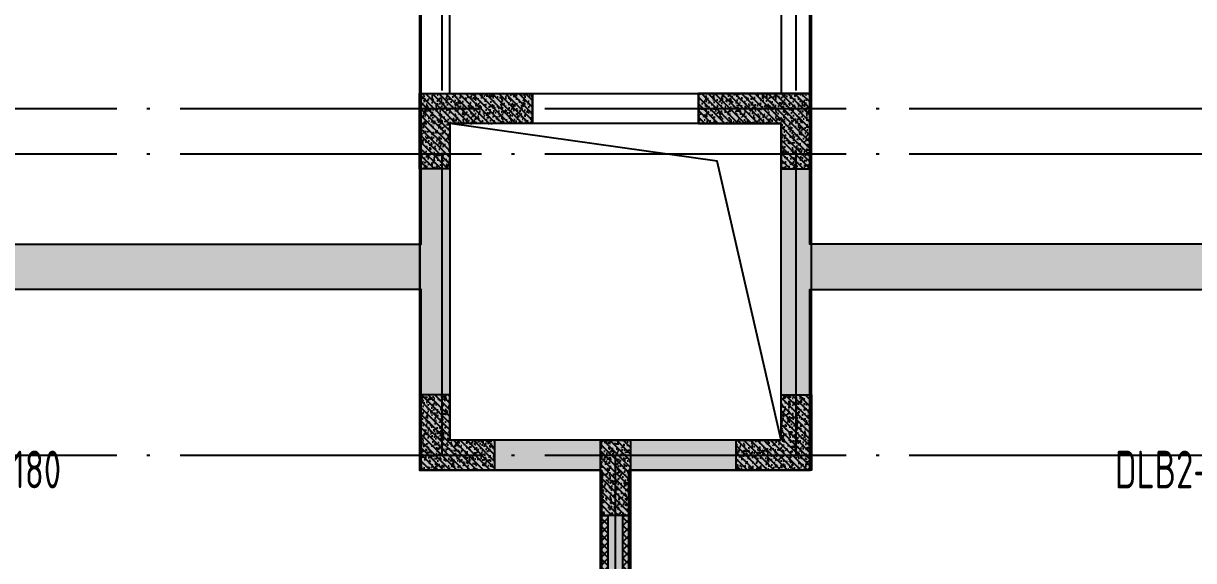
# Model space of a CAD drawing. Extents: x -3200779283 to -8106663, y 659664 to 1123462.
# Drawn here: x -8143280 to -8135513, y 845026 to 848589 of the extents above; entities that cross this region are included whole.
import ezdxf
from ezdxf.enums import TextEntityAlignment as Align
from ezdxf.xclip import XClip

# ---------------------------------------------------------------- set-up
doc = ezdxf.new("R2010")
doc.units = 0
doc.header["$LTSCALE"] = 1000
doc.header["$MEASUREMENT"] = 0
doc.header["$XCLIPFRAME"] = 0
for name, pattern in [('120-墙体$0$CENTER2', [1.125, 0.75, -0.125, 0.125, -0.125]), ('125-核心筒-标准层$0$CONTINOUS', [0]), ('3#-轴线$0$DOTE', [2.42, 2, -0.2, 0.02, -0.2])]:
    doc.linetypes.add(name, pattern=pattern)
for name, color, linetype in [('120-墙体$0$DUCT-排烟中心线', 5, '120-墙体$0$CENTER2'), ('120-墙体$0$DUCT-排烟管', 2, 'Continuous'), ('120-墙体$0$DUCT-送风中心线', 5, '120-墙体$0$CENTER2'), ('120-墙体$0$DUCT-送风管', 4, 'Continuous'), ('120-墙体$0$提结构条件', 7, 'Continuous'), ('120-墙体$0$暖-首层和标准层暖通套管_TZ$0$H-暖洞-剪力墙', 6, 'Continuous'), ('120-墙体$0$暖-首层和标准层暖通套管_TZ$0$H-暖洞-穿梁', 3, 'Continuous'), ('125-核心筒-标准层$0$S-SLAB-HOLE', 5, 'Continuous'), ('125-核心筒-标准层$0$S-WALL', 40, 'Continuous'), ('125-核心筒-标准层$0$S-WALL-BEAM', 120, 'Continuous'), ('125-核心筒-标准层$0$S-WALL-COLU', 252, '125-核心筒-标准层$0$CONTINOUS'), ('125-核心筒-标准层$0$S-WALL-COLU-HATC', 16, 'Continuous'), ('125-核心筒-标准层$0$S-WALL-HATC', 253, 'Continuous'), ('3#-轴线$0$A-ANNO-DOTE', 10, '3#-轴线$0$DOTE'), ('3#4#5#$0$S-ANNO-TEXT', 7, 'Continuous'), ('3#4#5#$0$S-PC-FQ-WYQ', 4, 'Continuous'), ('3#4#5#$0$S-PC-SLAB', 6, 'Continuous'), ('3#4#5#$0$S-WALL-HATC', 253, 'Continuous'), ('3#4#5#模板$0$S-SLAB-TEXT', 120, 'Continuous')]:
    doc.layers.add(name, color=color, linetype=linetype)
doc.styles.add('3#4#5#模板$0$TSSD_Rein', font='tssdeng.shx', dxfattribs={"width": 0.7, "bigfont": 'hztxt.shx'})

# ---------------------------------------------------------------- blocks, each defined once
blk = doc.blocks.new('3#4#5#模板$0$banhou-1')
at = {"layer": '3#4#5#模板$0$S-SLAB-TEXT', "style": '3#4#5#模板$0$TSSD_Rein', "width": 0.7}
for p in [(87473.5, 25093), (95425.4, 25093)]:
    blk.add_text('DLB2-180', height=250, dxfattribs=at).set_placement(p, align=Align.BOTTOM_LEFT)
blk = doc.blocks.new('3#4#5#$0$B-YNQ4')
at = {"layer": '3#4#5#$0$S-PC-FQ-WYQ'}
h = blk.add_hatch(dxfattribs=at)
h.set_pattern_fill('ANSI37', color=256, scale=12, angle=90)
h.set_pattern_definition([(135, (-999357.987, 834939.82), (-26.9407684, -26.9407684), []), (225, (-999357.987, 834939.82), (26.9407684, -26.9407684), [])])
h.paths.add_polyline_path([(-137555.3, 319088.3), (-137505.3, 319088.3), (-137505.6, 322288.4), (-137555.6, 322288.4)])
h = blk.add_hatch(dxfattribs=at)
h.set_pattern_fill('ANSI37', color=256, scale=12, angle=90)
h.set_pattern_definition([(135, (-999207.987, 834939.82), (-26.9407684, -26.9407684), []), (225, (-999207.987, 834939.82), (26.9407684, -26.9407684), [])])
h.paths.add_polyline_path([(-137405.3, 319088.3), (-137355.3, 319088.3), (-137355.6, 322288.4), (-137405.6, 322288.4)])
for points in [[(-137555.3, 319088.3), (-137505.3, 319088.3), (-137505.6, 322288.4), (-137555.6, 322288.4)], [(-137555.6, 322288.4), (-137355.6, 322288.4), (-137355.3, 319088.3), (-137555.3, 319088.3)], [(-137405.3, 319088.3), (-137355.3, 319088.3), (-137355.6, 322288.4), (-137405.6, 322288.4)]]:
    blk.add_lwpolyline(points, close=True, dxfattribs=at)
blk = doc.blocks.new('3#4#5#$0$A$C53EF3948')
at = {"layer": '3#4#5#$0$S-PC-FQ-WYQ', "xscale": -1}
blk.add_blockref('3#4#5#$0$B-YNQ4', (-106006.1, -329888.4), dxfattribs=at)
blk = doc.blocks.new('3#4#5#$0$ban3')
at = {"layer": '3#4#5#$0$S-WALL-HATC', "ltscale": 100}
h = blk.add_hatch(dxfattribs=at)
h.set_pattern_fill('AR-CONC', color=256, scale=25, angle=-270, style=0)
h.set_pattern_definition([(140, (-37341055835.12, -2020434459.28), (15.68803374565, 179.3150456502), [18.75, -206.25]), (85, (-37341055835.12, -2020434459.28), (-188.048033425, -34.68783340325), [15, -165]), (190.4514, (-37341055833.81, -2020434444.34), (-172.3598855152, 144.6273454285), [15.9350475, -175.285528]), (136.1842, (-37341055885.12, -2020434459.28), (41.3797535823, 266.8102621564), [28.125, -309.375]), (186.6356, (-37341055881.67, -2020434437.04), (-243.5294677251, 233.6656763872), [23.902572, -262.92825]), (81.1842, (-37341055885.12, -2020434459.28), (-243.5296502313, 233.6654862834), [22.5, -247.5]), (111, (-37341055872.62, -2020434434.28), (100.65472266633, 149.2267630296), [18.75, -206.25]), (56, (-37341055872.62, -2020434434.28), (-181.2875112617, 60.8288329804), [15, -165]), (161.4514, (-37341055864.23, -2020434421.84), (-80.6326241775, 210.0556571454), [15.9350475, -175.285528]), (127.5, (-37341055835.116, -2020434459.28), (-83.22346345783, 3.03996382932), [0, -163, 0, -167.5, 0, -165.625]), (97.5, (-37341055835.12, -2020434459.28), (-98.6029279706, 65.76738436054), [0, -95.5, 0, -159.25, 0, -63.125]), (57.5, (-37341055835.116, -2020434515.03), (5.6387179336, 133.4556090431), [0, -62.5, 0, -195, 0, -258.75]), (47.5, (-37341055835.12, -2020434540.03), (-25.02624558308, 145.7965423356), [0, -81.25, 0, -129.5, 0, -183.75])])
h.paths.add_polyline_path([(-214482, 407075), (-214482, 407375), (-220082, 407375), (-220082, 407075)])
at = {"layer": '3#4#5#$0$S-PC-SLAB'}
blk.add_lwpolyline([(-214472, 407375), (-220092, 407375), (-220092, 409775), (-214472, 409775)], close=True, dxfattribs=at)
blk.add_lwpolyline([(-214472, 407075), (-214472, 404775), (-221292, 404775), (-221292, 405875), (-220092, 405875), (-220092, 407075), (-214472, 407075)], dxfattribs=at)
at = {"layer": '3#4#5#$0$S-WALL-HATC', "ltscale": 100}
blk.add_lwpolyline([(-214482, 407075), (-214482, 407375), (-220082, 407375), (-220082, 407075)], close=True, dxfattribs=at)
blk = doc.blocks.new('3#4#5#$0$ban111')
at = {"layer": '3#4#5#$0$S-WALL-HATC', "ltscale": 100}
h = blk.add_hatch(dxfattribs=at)
h.set_pattern_fill('AR-CONC', color=256, scale=25, angle=-270, style=0)
h.set_pattern_definition([(140, (-37341047970.12, -2020434559.28), (15.68803374565, 179.3150456502), [18.75, -206.25]), (85, (-37341047970.12, -2020434559.28), (-188.048033425, -34.68783340325), [15, -165]), (190.4514, (-37341047968.81, -2020434544.34), (-172.3598855152, 144.6273454285), [15.9350475, -175.285528]), (136.1842, (-37341048020.12, -2020434559.28), (41.3797535823, 266.8102621564), [28.125, -309.375]), (186.6356, (-37341048016.67, -2020434537.05), (-243.5294677251, 233.6656763872), [23.902572, -262.92825]), (81.1842, (-37341048020.12, -2020434559.28), (-243.5296502313, 233.6654862834), [22.5, -247.5]), (111, (-37341048007.62, -2020434534.28), (100.65472266633, 149.2267630296), [18.75, -206.25]), (56, (-37341048007.62, -2020434534.28), (-181.2875112617, 60.8288329804), [15, -165]), (161.4514, (-37341047999.23, -2020434521.84), (-80.6326241775, 210.0556571454), [15.9350475, -175.285528]), (127.5, (-37341047970.12, -2020434559.28), (-83.22346345783, 3.03996382932), [0, -163, 0, -167.5, 0, -165.625]), (97.5, (-37341047970.12, -2020434559.28), (-98.6029279706, 65.76738436054), [0, -95.5, 0, -159.25, 0, -63.125]), (57.5, (-37341047970.12, -2020434615.03), (5.6387179336, 133.4556090431), [0, -62.5, 0, -195, 0, -258.75]), (47.5, (-37341047970.12, -2020434640.03), (-25.02624558308, 145.7965423356), [0, -81.25, 0, -129.5, 0, -183.75])])
h.paths.add_polyline_path([(-228282, 407075), (-228282, 407375), (-222682, 407375), (-222682, 407075)])
at = {"layer": '3#4#5#$0$S-PC-SLAB'}
blk.add_lwpolyline([(-228292, 407375), (-222672, 407375), (-222672, 409775), (-228292, 409775)], close=True, dxfattribs=at)
blk.add_lwpolyline([(-228292, 407075), (-228292, 404775), (-221472, 404775), (-221472, 405875), (-222672, 405875), (-222672, 407075), (-228292, 407075)], dxfattribs=at)
at = {"layer": '3#4#5#$0$S-WALL-HATC', "ltscale": 100}
blk.add_lwpolyline([(-228282, 407075), (-228282, 407375), (-222682, 407375), (-222682, 407075)], close=True, dxfattribs=at)
blk = doc.blocks.new('3#4#5#$0$5#')
at = {"layer": '3#4#5#$0$S-ANNO-TEXT', "xscale": -1}
for name, p in [('3#4#5#$0$ban3', (-43034.9, -247400.5)), ('3#4#5#$0$ban111', (-43035.7, -247400))]:
    blk.add_blockref(name, p, dxfattribs=at)
blk = doc.blocks.new('120-墙体$0$retert')
at = {"layer": '120-墙体$0$暖-首层和标准层暖通套管_TZ$0$H-暖洞-剪力墙'}
for p, q in [((55012.6, 61028.7), (54812.7, 61187.7)), ((54812.7, 61028.7), (55012.6, 61187.7))]:
    blk.add_line(p, q, dxfattribs=at)
blk.add_lwpolyline([(55012.6, 61028.7), (55012.6, 61187.7), (54812.7, 61187.7), (54812.7, 61028.7)], close=True, dxfattribs=at)
blk = doc.blocks.new('120-墙体$0$ewrewr')
at = {"layer": '120-墙体$0$暖-首层和标准层暖通套管_TZ$0$H-暖洞-穿梁', "color": 2}
for p, q in [((54898, 62306.1), (54818, 62106.1)), ((54898, 62106.1), (54818, 62306.1))]:
    blk.add_line(p, q, dxfattribs=at)
blk.add_lwpolyline([(54898, 62306.1), (54818, 62306.1), (54818, 62106.1), (54898, 62106.1)], close=True, dxfattribs=at)
blk = doc.blocks.new('120-墙体$0$tretyyt')
at = {"layer": '120-墙体$0$暖-首层和标准层暖通套管_TZ$0$H-暖洞-穿梁', "color": 5}
for p, q in [((52498, 59304.6), (52298, 59384.6)), ((52298, 59304.6), (52498, 59384.6))]:
    blk.add_line(p, q, dxfattribs=at)
blk.add_lwpolyline([(52498, 59304.6), (52498, 59384.6), (52298, 59384.6), (52298, 59304.6)], close=True, dxfattribs=at)
blk = doc.blocks.new('120-墙体$0$rtret')
at = {"layer": '120-墙体$0$暖-首层和标准层暖通套管_TZ$0$H-暖洞-穿梁', "color": 3}
for p, q in [((53777.5, 61921.5), (53618.5, 61721.5)), ((53777.5, 61721.5), (53618.5, 61921.5))]:
    blk.add_line(p, q, dxfattribs=at)
blk.add_lwpolyline([(53777.5, 61921.5), (53618.5, 61921.5), (53618.5, 61721.5), (53777.5, 61721.5)], close=True, dxfattribs=at)
blk = doc.blocks.new('120-墙体$0$A$Ca94620f4')
at = {"layer": '120-墙体$0$DUCT-排烟中心线'}
for p, q in [((-6299.8, -2950.7), (-6299.8, -3249.3)), ((-4600, -2950.7), (-4600, -3249.3)), ((-4400, -2950.7), (-4400, -3249.3)), ((-547.7, -2950.7), (-547.7, -3249.3)), ((-2257.9, -4100), (-2556.6, -4100)), ((-2257.9, -4300), (-2556.6, -4300))]:
    blk.add_line(p, q, dxfattribs=at)
at = {"layer": '120-墙体$0$DUCT-排烟管'}
for p, q in [((-6332.3, -2950.7), (-6332.3, -3249.3)), ((-6267.3, -2950.7), (-6332.3, -2950.7)), ((-6267.3, -3249.3), (-6267.3, -2950.7)), ((-4632.5, -2950.7), (-4632.5, -3249.3)), ((-4567.5, -2950.7), (-4632.5, -2950.7)), ((-4567.5, -3249.3), (-4567.5, -2950.7)), ((-4432.5, -2950.7), (-4432.5, -3249.3)), ((-4367.5, -2950.7), (-4432.5, -2950.7)), ((-4367.5, -3249.3), (-4367.5, -2950.7)), ((-580.2, -2950.7), (-580.2, -3249.3)), ((-515.2, -2950.7), (-580.2, -2950.7)), ((-515.2, -3249.3), (-515.2, -2950.7)), ((-6332.3, -3249.3), (-6267.3, -3249.3)), ((-4632.5, -3249.3), (-4567.5, -3249.3)), ((-4432.5, -3249.3), (-4367.5, -3249.3)), ((-580.2, -3249.3), (-515.2, -3249.3)), ((-2257.9, -4067.5), (-2556.6, -4067.5)), ((-2556.6, -4067.5), (-2556.6, -4132.5)), ((-2257.9, -4132.5), (-2257.9, -4067.5)), ((-2556.6, -4132.5), (-2257.9, -4132.5)), ((-2257.9, -4267.5), (-2556.6, -4267.5)), ((-2556.6, -4267.5), (-2556.6, -4332.5)), ((-2257.9, -4332.5), (-2257.9, -4267.5)), ((-2556.6, -4332.5), (-2257.9, -4332.5))]:
    blk.add_line(p, q, dxfattribs=at)
at = {"layer": '120-墙体$0$DUCT-送风中心线'}
for p, q in [((-6549.8, -2963.7), (-6549.8, -3231)), ((-947.7, -2963.7), (-947.7, -3231)), ((-747.7, -2963.7), (-747.7, -3231))]:
    blk.add_line(p, q, dxfattribs=at)
at = {"layer": '120-墙体$0$DUCT-送风管'}
for p, q in [((-6589.8, -2963.7), (-6589.8, -3231)), ((-6509.8, -2963.7), (-6589.8, -2963.7)), ((-6509.8, -3231), (-6509.8, -2963.7)), ((-787.7, -2963.7), (-787.7, -3231)), ((-707.7, -2963.7), (-787.7, -2963.7)), ((-707.7, -3231), (-707.7, -2963.7)), ((-6589.8, -3231), (-6509.8, -3231)), ((-787.7, -3231), (-707.7, -3231))]:
    blk.add_line(p, q, dxfattribs=at)
at = {"layer": '120-墙体$0$提结构条件', "color": 3}
for p, q in [((-987.7, -3231), (-987.7, -2963.7)), ((-987.7, -2963.7), (-907.7, -2963.7)), ((-907.7, -2963.7), (-907.7, -3231)), ((-907.7, -3231), (-987.7, -3231))]:
    blk.add_line(p, q, dxfattribs=at)
at = {"layer": '120-墙体$0$暖-首层和标准层暖通套管_TZ$0$H-暖洞-穿梁', "color": 6}
for p, q in [((-3823.8, -3000), (-3473.8, -3200)), ((-3823.8, -3200), (-3473.8, -3000))]:
    blk.add_line(p, q, dxfattribs=at)
blk.add_lwpolyline([(-3823.8, -3000), (-3473.8, -3000), (-3473.8, -3200), (-3823.8, -3200)], close=True, dxfattribs=at)
at = {"layer": '120-墙体$0$提结构条件', "rotation": 90}
for name, p in [('120-墙体$0$tretyyt', (51869.6, -52298)), ('120-墙体$0$retert', (57308.2, -54812.7))]:
    blk.add_blockref(name, p, dxfattribs=at)
at = {"layer": '120-墙体$0$提结构条件', "xscale": -1}
blk.add_blockref('120-墙体$0$rtret', (47548, -61721.5), dxfattribs=at)
at = {"layer": '120-墙体$0$提结构条件'}
blk.add_blockref('120-墙体$0$ewrewr', (-57933, -62106.1), dxfattribs=at)
blk = doc.blocks.new('120-墙体')
blk.add_blockref('120-墙体$0$A$Ca94620f4', (-250, -100))
blk = doc.blocks.new('125-核心筒-标准层')
at = {"layer": '125-核心筒-标准层$0$S-WALL-COLU-HATC'}
h = blk.add_hatch(dxfattribs=at)
h.set_pattern_fill('AR-CONC', color=256, scale=10)
h.set_pattern_definition([(50, (14437.05, -238295.61), (71.726018, -6.275213), [7.5, -82.5]), (355, (14437.05, -238295.61), (-13.875133, 75.219213), [6, -66]), (100.4514, (14443.03, -238296.135), (57.850938, 68.943954), [6.37402, -70.114211]), (46.1842, (14437.05, -238275.61), (106.724105, -16.5519), [11.25, -123.75]), (96.6356, (14445.95, -238276.99), (93.46627, 97.411787), [9.56103, -105.1713]), (351.1842, (14437.05, -238275.61), (93.466195, 97.41186), [9, -99]), (21, (14447.05, -238280.61), (59.690705, -40.261889), [7.5, -82.5]), (326, (14447.05, -238280.61), (24.331533, 72.515005), [6, -66]), (71.4514, (14452.03, -238283.97), (84.022263, 32.25305), [6.37402, -70.114211]), (37.5, (14437.052, -238295.612), (1.2159855, 33.2893854), [0, -65.2, 0, -67, 0, -66.25]), (7.5, (14437.052, -238295.612), (26.306954, 39.441171), [0, -38.2, 0, -63.7, 0, -25.25]), (327.5, (14414.752, -238295.612), (53.3822436, -2.2554872), [0, -25, 0, -78, 0, -103.5]), (317.5, (14404.752, -238295.612), (58.318617, 10.010498), [0, -32.5, 0, -51.8, 0, -73.5])])
h.paths.add_polyline_path([(-1100, 2200), (-1100, 1900), (-1300, 1900), (-1300, 2400), (-550, 2400), (-550, 2200)])
h = blk.add_hatch(dxfattribs=at)
h.set_pattern_fill('ANSI31', color=256, scale=250, style=0)
h.set_pattern_definition([(45, (14437.052, -238295.612), (-22.097087, 22.097087), [])])
h.paths.add_polyline_path([(-1100, 2200), (-1100, 1900), (-1300, 1900), (-1300, 2400), (-550, 2400), (-550, 2200)])
h = blk.add_hatch(dxfattribs=at)
h.set_pattern_fill('AR-CONC', color=256, scale=10)
h.set_pattern_definition([(50, (18639.61, -238707.81), (71.726018, -6.275213), [7.5, -82.5]), (355, (18639.61, -238707.81), (-13.875133, 75.219213), [6, -66]), (100.4514, (18645.59, -238708.334), (57.850938, 68.943954), [6.37402, -70.114211]), (46.1842, (18639.61, -238687.81), (106.724105, -16.5519), [11.25, -123.75]), (96.6356, (18648.5, -238689.19), (93.46627, 97.411787), [9.56103, -105.1713]), (351.1842, (18639.61, -238687.81), (93.466195, 97.41186), [9, -99]), (21, (18649.61, -238692.81), (59.690705, -40.261889), [7.5, -82.5]), (326, (18649.61, -238692.81), (24.331533, 72.515005), [6, -66]), (71.4514, (18654.586, -238696.166), (84.022263, 32.25305), [6.37402, -70.114211]), (37.5, (18639.611, -238707.81), (1.2159855, 33.2893854), [0, -65.2, 0, -67, 0, -66.25]), (7.5, (18639.61, -238707.81), (26.306954, 39.441171), [0, -38.2, 0, -63.7, 0, -25.25]), (327.5, (18617.311, -238707.81), (53.3822436, -2.2554872), [0, -25, 0, -78, 0, -103.5]), (317.5, (18607.31, -238707.81), (58.318617, 10.010498), [0, -32.5, 0, -51.8, 0, -73.5])])
h.paths.add_polyline_path([(1100, 2200), (1100, 1900), (1300, 1900), (1300, 2400), (550, 2400), (550, 2200)])
h = blk.add_hatch(dxfattribs=at)
h.set_pattern_fill('ANSI31', color=256, scale=250, style=0)
h.set_pattern_definition([(45, (18639.61, -238707.81), (-22.097087, 22.097087), [])])
h.paths.add_polyline_path([(1100, 2200), (1100, 1900), (1300, 1900), (1300, 2400), (550, 2400), (550, 2200)])
h = blk.add_hatch(dxfattribs=at)
h.set_pattern_fill('AR-CONC', color=256, scale=10)
h.set_pattern_definition([(50, (14437.05, -242036.99), (71.726018, -6.275213), [7.5, -82.5]), (355, (14437.05, -242036.99), (-13.875133, 75.219213), [6, -66]), (100.4514, (14443.03, -242037.51), (57.850938, 68.943954), [6.37402, -70.114211]), (46.1842, (14437.05, -242016.99), (106.724105, -16.5519), [11.25, -123.75]), (96.6356, (14445.95, -242018.37), (93.46627, 97.411787), [9.56103, -105.1713]), (351.1842, (14437.05, -242016.99), (93.466195, 97.41186), [9, -99]), (21, (14447.05, -242021.99), (59.690705, -40.261889), [7.5, -82.5]), (326, (14447.05, -242021.99), (24.331533, 72.515005), [6, -66]), (71.4514, (14452.03, -242025.345), (84.022263, 32.25305), [6.37402, -70.114211]), (37.5, (14437.052, -242036.99), (1.2159855, 33.2893854), [0, -65.2, 0, -67, 0, -66.25]), (7.5, (14437.052, -242036.99), (26.306954, 39.441171), [0, -38.2, 0, -63.7, 0, -25.25]), (327.5, (14414.752, -242036.99), (53.3822436, -2.2554872), [0, -25, 0, -78, 0, -103.5]), (317.5, (14404.752, -242036.99), (58.318617, 10.010498), [0, -32.5, 0, -51.8, 0, -73.5])])
h.paths.add_polyline_path([(-1100, 100), (-1100, 400), (-1300, 400), (-1300, -100), (-800, -100), (-800, 100)])
h = blk.add_hatch(dxfattribs=at)
h.set_pattern_fill('ANSI31', color=256, scale=250, style=0)
h.set_pattern_definition([(45, (14437.052, -242036.99), (-22.097087, 22.097087), [])])
h.paths.add_polyline_path([(-1100, 100), (-1100, 400), (-1300, 400), (-1300, -100), (-800, -100), (-800, 100)])
h = blk.add_hatch(dxfattribs=at)
h.set_pattern_fill('AR-CONC', color=256, scale=10)
h.set_pattern_definition([(50, (18639.61, -241662.724), (71.726018, -6.275213), [7.5, -82.5]), (355, (18639.61, -241662.72), (-13.875133, 75.219213), [6, -66]), (100.4514, (18645.59, -241663.246), (57.850938, 68.943954), [6.37402, -70.114211]), (46.1842, (18639.61, -241642.72), (106.724105, -16.5519), [11.25, -123.75]), (96.6356, (18648.5, -241644.1), (93.46627, 97.411787), [9.56103, -105.1713]), (351.1842, (18639.61, -241642.72), (93.466195, 97.41186), [9, -99]), (21, (18649.61, -241647.724), (59.690705, -40.261889), [7.5, -82.5]), (326, (18649.61, -241647.72), (24.331533, 72.515005), [6, -66]), (71.4514, (18654.586, -241651.08), (84.022263, 32.25305), [6.37402, -70.114211]), (37.5, (18639.611, -241662.724), (1.2159855, 33.2893854), [0, -65.2, 0, -67, 0, -66.25]), (7.5, (18639.61, -241662.724), (26.306954, 39.441171), [0, -38.2, 0, -63.7, 0, -25.25]), (327.5, (18617.311, -241662.724), (53.3822436, -2.2554872), [0, -25, 0, -78, 0, -103.5]), (317.5, (18607.31, -241662.724), (58.318617, 10.010498), [0, -32.5, 0, -51.8, 0, -73.5])])
h.paths.add_polyline_path([(1100, 100), (1100, 400), (1300, 400), (1300, -100), (800, -100), (800, 100)])
h = blk.add_hatch(dxfattribs=at)
h.set_pattern_fill('ANSI31', color=256, scale=250, style=0)
h.set_pattern_definition([(45, (18639.61, -241662.724), (-22.097087, 22.097087), [])])
h.paths.add_polyline_path([(1100, 100), (1100, 400), (1300, 400), (1300, -100), (800, -100), (800, 100)])
h = blk.add_hatch(dxfattribs=at)
h.set_pattern_fill('AR-CONC', color=256, scale=10)
h.set_pattern_definition([(50, (12337.076, -237557.834), (71.726018, -6.275213), [7.5, -82.5]), (355, (12337.076, -237557.83), (-13.875133, 75.219213), [6, -66]), (100.4514, (12343.05, -237558.36), (57.850938, 68.943954), [6.37402, -70.114211]), (46.1842, (12337.08, -237537.83), (106.724105, -16.5519), [11.25, -123.75]), (96.6356, (12345.97, -237539.21), (93.46627, 97.411787), [9.56103, -105.1713]), (351.1842, (12337.08, -237537.83), (93.466195, 97.41186), [9, -99]), (21, (12347.076, -237542.834), (59.690705, -40.261889), [7.5, -82.5]), (326, (12347.076, -237542.83), (24.331533, 72.515005), [6, -66]), (71.4514, (12352.05, -237546.19), (84.022263, 32.25305), [6.37402, -70.114211]), (37.5, (12337.076, -237557.834), (1.2159855, 33.2893854), [0, -65.2, 0, -67, 0, -66.25]), (7.5, (12337.076, -237557.834), (26.306954, 39.441171), [0, -38.2, 0, -63.7, 0, -25.25]), (327.5, (12314.776, -237557.834), (53.3822436, -2.2554872), [0, -25, 0, -78, 0, -103.5]), (317.5, (12304.776, -237557.834), (58.318617, 10.010498), [0, -32.5, 0, -51.8, 0, -73.5])])
h.paths.add_polyline_path([(100, 100), (-100, 100), (-100, -400), (100, -400)])
h = blk.add_hatch(dxfattribs=at)
h.set_pattern_fill('ANSI31', color=256, scale=250, style=0)
h.set_pattern_definition([(45, (12337.076, -237557.834), (-22.097087, 22.097087), [])])
h.paths.add_polyline_path([(100, 100), (-100, 100), (-100, -400), (100, -400)])
at = {"layer": '125-核心筒-标准层$0$S-WALL-HATC'}
for points in [[(1300, 2400), (550, 2400), (550, 2200), (1100, 2200), (1100, 100), (0, 100), (-1100, 100), (-1100, 2200), (-550, 2200), (-550, 2400), (-1300, 2400), (-1300, -100), (-100, -100), (-100, -400), (100, -400), (100, -100), (1300, -100)], [(0, -400), (-100, -400), (-100, -4100), (0, -4100), (100, -4100), (100, -400)]]:
    blk.add_hatch(color=256, dxfattribs=at).paths.add_polyline_path(points)
at = {"layer": '125-核心筒-标准层$0$S-SLAB-HOLE'}
blk.add_lwpolyline([(-1100, 100), (-675.8, 1950), (1100, 2200)], dxfattribs=at)
at = {"layer": '125-核心筒-标准层$0$S-WALL'}
for p, q in [((-1300, -100), (-1300, 2400)), ((-550, 2400), (-1300, 2400)), ((-550, 2200), (-550, 2400)), ((1300, 2400), (550, 2400)), ((550, 2400), (550, 2200)), ((1300, 2400), (1300, -100)), ((-1100, 100), (-1100, 2200)), ((-1100, 2200), (-550, 2200)), ((550, 2200), (1100, 2200)), ((1100, 2200), (1100, 100)), ((-1100, 100), (0, 100)), ((0, 100), (1100, 100)), ((-1300, -100), (-100, -100)), ((-100, -100), (-100, -400)), ((100, -100), (100, -400)), ((100, -100), (1300, -100)), ((-100, -400), (-100, -4100)), ((100, -400), (100, -4100))]:
    blk.add_line(p, q, dxfattribs=at)
blk.add_lwpolyline([(-100, -400), (100, -400)], dxfattribs=at)
at = {"layer": '125-核心筒-标准层$0$S-WALL-BEAM'}
for points in [[(-1300, 3800), (-1100, 3800), (-1100, 2400), (-1300, 2400)], [(1100, 3800), (1300, 3800), (1300, 2400), (1100, 2400)], [(-550, 2200), (550, 2200), (550, 2400), (-550, 2400)]]:
    blk.add_lwpolyline(points, close=True, dxfattribs=at)
at = {"layer": '125-核心筒-标准层$0$S-WALL-COLU', "linetype": 'ByBlock'}
for points in [[(-1100, 2200), (-1100, 1900), (-1300, 1900), (-1300, 2400), (-550, 2400), (-550, 2200), (-1100, 2200)], [(1100, 2200), (1100, 1900), (1300, 1900), (1300, 2400), (550, 2400), (550, 2200), (1100, 2200)], [(-1100, 100), (-1100, 400), (-1300, 400), (-1300, -100), (-800, -100), (-800, 100), (-1100, 100)], [(1100, 100), (1100, 400), (1300, 400), (1300, -100), (800, -100), (800, 100), (1100, 100)]]:
    blk.add_lwpolyline(points, dxfattribs=at)
at = {"layer": '125-核心筒-标准层$0$S-WALL-COLU', "lineweight": -2}
blk.add_lwpolyline([(100, 100), (-100, 100), (-100, -400), (100, -400)], close=True, dxfattribs=at)
blk = doc.blocks.new('3#-轴线')
at = {"layer": '3#-轴线$0$A-ANNO-DOTE'}
for points in [[(30200, -7100), (30200, 5500)], [(32550, -7100), (32550, 5500)], [(-3000, -4800), (44800, -4800)], [(-3000, -5100), (44800, -5100)], [(-3000, -7100), (44800, -7100)], [(31350, -16100), (31350, -7100)]]:
    blk.add_lwpolyline(points, dxfattribs=at)

msp = doc.modelspace()

# ---------------------------------------------------------------- block references
msp.add_blockref('3#-轴线', (-8170700.4, 852824.6))
at = {"xscale": -1, "rotation": 3.622788229407092e-06}
for name, p in [('125-核心筒-标准层', (-8139350.4, 845724.6)), ('120-墙体', (-8149000.4, 852824.6))]:
    msp.add_blockref(name, p, dxfattribs=at)
at = {"layer": '3#4#5#$0$S-ANNO-TEXT'}
msp.add_blockref('3#4#5#$0$A$C53EF3948', (-8170800.4, 852924.8), dxfattribs=at)
at = {"layer": '3#4#5#$0$S-PC-SLAB'}
msp.add_blockref('3#4#5#$0$5#', (-8317697.2, 687149.8), dxfattribs=at)
at = {"layer": '3#4#5#模板$0$S-SLAB-TEXT'}
ref = msp.add_blockref('3#4#5#模板$0$banhou-1', (-8231461.4, 820337.1), dxfattribs=at)
XClip(ref).set_block_clipping_path([(81660.923798101, 21287.4730024564), (102660.923798101, 35476.8525522163)])
ref = msp.add_blockref('3#4#5#模板$0$banhou-1', (-8231461.4, 820337.1), dxfattribs=at)
XClip(ref).set_block_clipping_path([(81660.923798101, 21287.4730024564), (102660.923798101, 35476.8525522163)])

doc.saveas('drawing.dxf')
